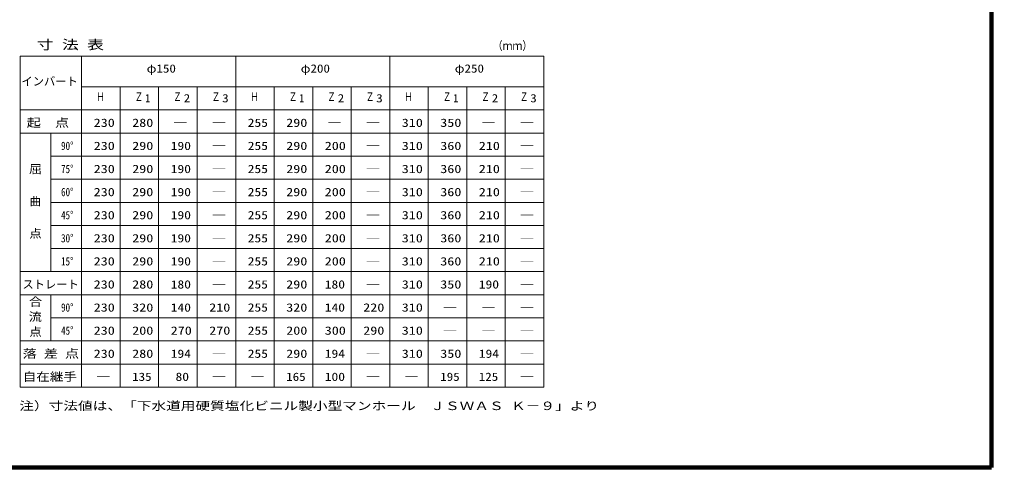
# Model space of a CAD drawing. Units: millimetres on the paper. Extents: x 20 to 821, y 20 to 574.
# Drawn here: x 519.7 to 821, y 20 to 159 of the extents above; entities that cross this region are included whole.
import ezdxf
from ezdxf.enums import TextEntityAlignment as Align

# ---------------------------------------------------------------- set-up
doc = ezdxf.new("R2010")
doc.units = ezdxf.units.MM
for name, color, linetype, lineweight in [('6-D', 7, 'Continuous', 13), ('6-E', 7, 'Continuous', 13), ('R-枠', 7, 'Continuous', 140)]:
    doc.layers.add(name, color=color, linetype=linetype, lineweight=lineweight)
doc.styles.add('ＭＳ ゴシック', font='')
doc.styles.get('ＭＳ ゴシック').set_extended_font_data('MS Gothic')

msp = doc.modelspace()

# ---------------------------------------------------------------- linework, layer by layer
at = {"layer": '6-D', "lineweight": 18}
for p, q in [((519.849, 147.604), (682.187, 147.604)), ((519.849, 147.604), (519.849, 44.948)), ((682.187, 147.604), (682.187, 44.948)), ((519.849, 44.948), (682.187, 44.948))]:
    msp.add_line(p, q, dxfattribs=at)
at = {"layer": '6-E', "lineweight": 18}
for p, q in [((538.947, 147.604), (538.947, 44.948)), ((586.694, 147.604), (586.694, 44.948)), ((634.441, 147.604), (634.441, 44.948)), ((538.947, 138.055), (682.187, 138.055)), ((550.884, 138.055), (550.884, 44.948)), ((562.821, 138.055), (562.821, 44.948)), ((574.757, 138.055), (574.757, 44.948)), ((598.631, 138.055), (598.631, 44.948)), ((610.567, 138.055), (610.567, 44.948)), ((622.504, 138.055), (622.504, 44.948)), ((646.377, 138.055), (646.377, 44.948)), ((658.314, 138.055), (658.314, 44.948)), ((670.251, 138.055), (670.251, 44.948)), ((519.849, 130.893), (682.187, 130.893)), ((519.849, 123.731), (682.187, 123.731)), ((529.398, 123.731), (529.398, 80.759)), ((529.398, 116.569), (682.187, 116.569)), ((529.398, 109.407), (682.187, 109.407)), ((529.398, 102.245), (682.187, 102.245)), ((529.398, 95.083), (682.187, 95.083)), ((529.398, 87.921), (682.187, 87.921)), ((519.849, 80.759), (682.187, 80.759)), ((519.849, 73.597), (682.187, 73.597)), ((529.398, 73.597), (529.398, 59.272)), ((529.398, 66.435), (682.187, 66.435)), ((519.849, 59.272), (682.187, 59.272)), ((519.849, 52.11), (682.187, 52.11))]:
    msp.add_line(p, q, dxfattribs=at)
at = {"layer": 'R-枠'}
for p, q in [((820.997, 19.989), (820.997, 573.989)), ((19.997, 19.989), (820.997, 19.989)), ((19.997, 19.989), (820.997, 19.989))]:
    msp.add_line(p, q, dxfattribs=at)

# ---------------------------------------------------------------- texts
at = {"layer": '6-E', "style": 'ＭＳ ゴシック'}
for s, height, width, p in [('\u3000寸 法 表', 2.933, 1.3, (519.848, 148.825)), ('（ｍｍ）', 2.566, 0.85, (666.396, 148.752)), ('φ150', 2.566, 1.15, (559.09, 141.7)), ('φ200', 2.566, 1.15, (606.837, 141.7)), ('φ250', 2.566, 1.15, (654.584, 141.7)), ('Ｈ', 2.566, 0.75, (543.423, 132.936)), ('Ｚ', 2.566, 0.75, (555.36, 132.936)), ('1', 2.566, 0.9, (558.643, 132.497)), ('Ｚ', 2.566, 0.75, (567.297, 132.936)), ('2', 2.566, 1.15, (570.579, 132.497)), ('Ｚ', 2.566, 0.75, (579.233, 132.936)), ('3', 2.566, 1.15, (582.516, 132.497)), ('Ｈ', 2.566, 0.75, (591.17, 132.936)), ('Ｚ', 2.566, 0.75, (603.107, 132.936)), ('1', 2.566, 0.9, (606.389, 132.497)), ('Ｚ', 2.566, 0.75, (615.044, 132.936)), ('2', 2.566, 1.15, (618.326, 132.497)), ('Ｚ', 2.566, 0.75, (626.98, 132.936)), ('3', 2.566, 1.15, (630.263, 132.497)), ('Ｈ', 2.566, 0.75, (638.917, 132.936)), ('Ｚ', 2.566, 0.75, (650.854, 132.936)), ('1', 2.566, 0.9, (654.136, 132.497)), ('Ｚ', 2.566, 0.75, (662.79, 132.936)), ('2', 2.566, 1.15, (666.073, 132.497)), ('Ｚ', 2.566, 0.75, (674.727, 132.936)), ('3', 2.566, 1.15, (678.01, 132.497)), ('起\u3000点', 2.566, 1.25, (521.943, 124.878)), ('230', 2.566, 1.25, (542.677, 124.878)), ('280', 2.566, 1.25, (554.614, 124.878)), ('―', 2.566, 1.3, (567.297, 124.878)), ('―', 2.566, 1.3, (579.233, 124.878)), ('255', 2.566, 1.2, (590.424, 124.878)), ('290', 2.566, 1.25, (602.361, 124.878)), ('―', 2.566, 1.3, (615.044, 124.878)), ('―', 2.566, 1.3, (626.98, 124.878)), ('310', 2.566, 1.25, (638.171, 124.878)), ('350', 2.566, 1.25, (650.108, 124.878)), ('―', 2.566, 1.3, (662.79, 124.878)), ('―', 2.566, 1.3, (674.727, 124.878)), ('90°', 2.566, 0.8, (532.572, 117.716)), ('230', 2.566, 1.25, (542.677, 117.716)), ('290', 2.566, 1.25, (554.614, 117.716)), ('190', 2.566, 1.2, (566.551, 117.716)), ('255', 2.566, 1.2, (590.424, 117.716)), ('290', 2.566, 1.25, (602.361, 117.716)), ('200', 2.566, 1.25, (614.298, 117.716)), ('310', 2.566, 1.25, (638.171, 117.716)), ('360', 2.566, 1.25, (650.108, 117.716)), ('210', 2.566, 1.25, (662.044, 117.716)), ('―', 2.566, 1.3, (579.233, 117.716)), ('―', 2.566, 1.3, (626.98, 117.716)), ('―', 2.566, 1.3, (674.727, 117.716)), ('屈', 2.566, 1.15, (522.633, 110.495)), ('75°', 2.566, 0.8, (532.572, 110.554)), ('230', 2.566, 1.25, (542.677, 110.554)), ('290', 2.566, 1.25, (554.614, 110.554)), ('190', 2.566, 1.2, (566.551, 110.554)), ('―', 2.566, 1.3, (579.233, 110.554)), ('255', 2.566, 1.2, (590.424, 110.554)), ('290', 2.566, 1.25, (602.361, 110.554)), ('200', 2.566, 1.25, (614.298, 110.554)), ('―', 2.566, 1.3, (626.98, 110.554)), ('310', 2.566, 1.25, (638.171, 110.554)), ('360', 2.566, 1.25, (650.108, 110.554)), ('210', 2.566, 1.25, (662.044, 110.554)), ('―', 2.566, 1.3, (674.727, 110.554)), ('60°', 2.566, 0.8, (532.572, 103.392)), ('230', 2.566, 1.25, (542.677, 103.392)), ('290', 2.566, 1.25, (554.614, 103.392)), ('190', 2.566, 1.2, (566.551, 103.392)), ('―', 2.566, 1.3, (579.233, 103.392)), ('255', 2.566, 1.2, (590.424, 103.392)), ('290', 2.566, 1.25, (602.361, 103.392)), ('200', 2.566, 1.25, (614.298, 103.392)), ('―', 2.566, 1.3, (626.98, 103.392)), ('310', 2.566, 1.25, (638.171, 103.392)), ('360', 2.566, 1.25, (650.108, 103.392)), ('210', 2.566, 1.25, (662.044, 103.392)), ('―', 2.566, 1.3, (674.727, 103.392)), ('45°', 2.566, 0.8, (532.572, 96.23)), ('230', 2.566, 1.25, (542.677, 96.23)), ('290', 2.566, 1.25, (554.614, 96.23)), ('190', 2.566, 1.2, (566.551, 96.23)), ('255', 2.566, 1.2, (590.424, 96.23)), ('290', 2.566, 1.25, (602.361, 96.23)), ('200', 2.566, 1.25, (614.298, 96.23)), ('310', 2.566, 1.25, (638.171, 96.23)), ('360', 2.566, 1.25, (650.108, 96.23)), ('210', 2.566, 1.25, (662.044, 96.23)), ('―', 2.566, 1.3, (579.233, 96.23)), ('―', 2.566, 1.3, (626.98, 96.23)), ('―', 2.566, 1.3, (674.727, 96.23)), ('点', 2.566, 1.1, (522.722, 90.495)), ('30°', 2.566, 0.8, (532.572, 89.068)), ('230', 2.566, 1.25, (542.677, 89.068)), ('290', 2.566, 1.25, (554.614, 89.068)), ('190', 2.566, 1.2, (566.551, 89.068)), ('―', 2.566, 1.3, (579.233, 89.068)), ('255', 2.566, 1.2, (590.424, 89.068)), ('290', 2.566, 1.25, (602.361, 89.068)), ('200', 2.566, 1.25, (614.298, 89.068)), ('―', 2.566, 1.3, (626.98, 89.068)), ('310', 2.566, 1.25, (638.171, 89.068)), ('360', 2.566, 1.25, (650.108, 89.068)), ('210', 2.566, 1.25, (662.044, 89.068)), ('―', 2.566, 1.3, (674.727, 89.068)), ('15°', 2.566, 0.8, (532.572, 81.906)), ('230', 2.566, 1.25, (542.677, 81.906)), ('290', 2.566, 1.25, (554.614, 81.906)), ('190', 2.566, 1.2, (566.551, 81.906)), ('255', 2.566, 1.2, (590.424, 81.906)), ('290', 2.566, 1.25, (602.361, 81.906)), ('200', 2.566, 1.25, (614.298, 81.906)), ('310', 2.566, 1.25, (638.171, 81.906)), ('360', 2.566, 1.25, (650.108, 81.906)), ('210', 2.566, 1.25, (662.044, 81.906)), ('―', 2.566, 1.3, (579.233, 81.906)), ('―', 2.566, 1.3, (626.98, 81.906)), ('―', 2.566, 1.3, (674.727, 81.906)), ('230', 2.566, 1.25, (542.677, 74.744)), ('280', 2.566, 1.25, (554.614, 74.744)), ('180', 2.566, 1.2, (566.551, 74.744)), ('―', 2.566, 1.3, (579.233, 74.744)), ('255', 2.566, 1.2, (590.424, 74.744)), ('290', 2.566, 1.25, (602.361, 74.744)), ('180', 2.566, 1.2, (614.298, 74.744)), ('―', 2.566, 1.3, (626.98, 74.744)), ('310', 2.566, 1.25, (638.171, 74.744)), ('350', 2.566, 1.25, (650.108, 74.744)), ('190', 2.566, 1.2, (662.044, 74.744)), ('―', 2.566, 1.3, (674.727, 74.744)), ('合', 2.566, 1.15, (522.633, 69.351)), ('90°', 2.566, 0.8, (532.572, 67.582)), ('230', 2.566, 1.25, (542.677, 67.582)), ('320', 2.566, 1.25, (554.614, 67.582)), ('140', 2.566, 1.2, (566.551, 67.582)), ('210', 2.566, 1.25, (578.487, 67.582)), ('255', 2.566, 1.2, (590.424, 67.582)), ('320', 2.566, 1.25, (602.361, 67.582)), ('140', 2.566, 1.2, (614.298, 67.582)), ('220', 2.566, 1.25, (626.234, 67.582)), ('310', 2.566, 1.25, (638.171, 67.582)), ('―', 2.566, 1.3, (650.854, 67.582)), ('―', 2.566, 1.3, (662.79, 67.582)), ('―', 2.566, 1.3, (674.727, 67.582)), ('流', 2.566, 1.15, (522.571, 64.685)), ('点', 2.566, 1.1, (522.722, 60.018)), ('45°', 2.566, 0.8, (532.572, 60.42)), ('230', 2.566, 1.25, (542.677, 60.42)), ('200', 2.566, 1.25, (554.614, 60.42)), ('270', 2.566, 1.25, (566.551, 60.42)), ('270', 2.566, 1.25, (578.487, 60.42)), ('255', 2.566, 1.2, (590.424, 60.42)), ('200', 2.566, 1.25, (602.361, 60.42)), ('300', 2.566, 1.25, (614.298, 60.42)), ('290', 2.566, 1.25, (626.234, 60.42)), ('310', 2.566, 1.25, (638.171, 60.42)), ('―', 2.566, 1.3, (650.854, 60.42)), ('―', 2.566, 1.3, (662.79, 60.42)), ('―', 2.566, 1.3, (674.727, 60.42)), ('落 差 点', 2.566, 1.25, (520.673, 53.258)), ('230', 2.566, 1.25, (542.677, 53.258)), ('280', 2.566, 1.25, (554.614, 53.258)), ('194', 2.566, 1.2, (566.551, 53.258)), ('―', 2.566, 1.3, (579.233, 53.258)), ('255', 2.566, 1.2, (590.424, 53.258)), ('290', 2.566, 1.25, (602.361, 53.258)), ('194', 2.566, 1.2, (614.298, 53.258)), ('―', 2.566, 1.3, (626.98, 53.258)), ('310', 2.566, 1.25, (638.171, 53.258)), ('350', 2.566, 1.25, (650.108, 53.258)), ('194', 2.566, 1.2, (662.044, 53.258)), ('―', 2.566, 1.3, (674.727, 53.258)), ('自在継手', 2.566, 1.2, (520.673, 46.096)), ('―', 2.566, 1.3, (543.423, 46.096)), ('135', 2.566, 1.15, (554.614, 46.096)), ('80', 2.566, 1.2, (568.043, 46.096)), ('―', 2.566, 1.3, (579.233, 46.096)), ('―', 2.566, 1.3, (591.17, 46.096)), ('165', 2.566, 1.15, (602.361, 46.096)), ('100', 2.566, 1.2, (614.298, 46.096)), ('―', 2.566, 1.3, (626.98, 46.096)), ('―', 2.566, 1.3, (638.917, 46.096)), ('195', 2.566, 1.15, (650.108, 46.096)), ('125', 2.566, 1.15, (662.044, 46.096)), ('―', 2.566, 1.3, (674.727, 46.096)), ('\u3000注）寸法値は、「下水道用硬質塩化ビニル製小型マンホール\u3000ＪＳＷＡＳ Ｋ－９」より', 2.566, 1.3, (515.07, 37.053))]:
    msp.add_text(s, height=height, dxfattribs=dict(at, width=width)).set_placement(p, align=Align.BOTTOM_LEFT)
for s, p in [('インバート', (520.28, 137.71)), ('曲', (522.829, 100.495)), ('ストレート', (520.582, 74.744))]:
    msp.add_text(s, height=2.566, dxfattribs=at).set_placement(p, align=Align.BOTTOM_LEFT)

doc.saveas('drawing.dxf')
